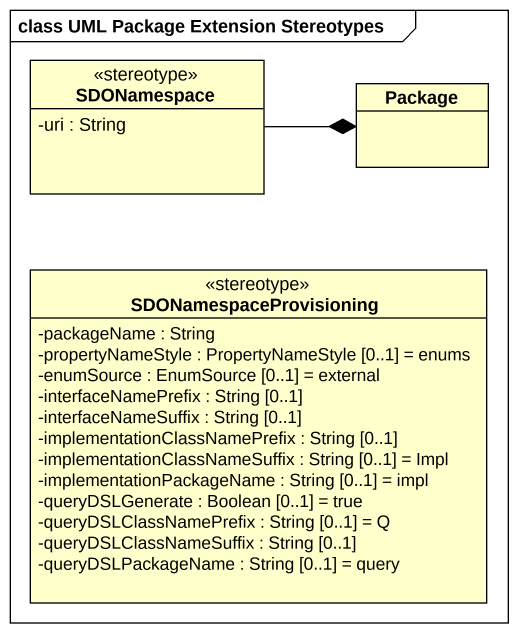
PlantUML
@startuml
mainframe class UML Package Extension Stereotypes
hide circle
hide empty members
skinparam classAttributeIconSize 0
class SDONamespace <<stereotype>> {
  -uri : String
}
class "Package" as Package_
class SDONamespaceProvisioning <<stereotype>> {
  -packageName : String
  -propertyNameStyle : PropertyNameStyle [0..1] = enums
  -enumSource : EnumSource [0..1] = external
  -interfaceNamePrefix : String [0..1]
  -interfaceNameSuffix : String [0..1]
  -implementationClassNamePrefix : String [0..1]
  -implementationClassNameSuffix : String [0..1] = Impl
  -implementationPackageName : String [0..1] = impl
  -queryDSLGenerate : Boolean [0..1] = true
  -queryDSLClassNamePrefix : String [0..1] = Q
  -queryDSLClassNameSuffix : String [0..1]
  -queryDSLPackageName : String [0..1] = query
}
SDONamespace -right-* Package_
@enduml
